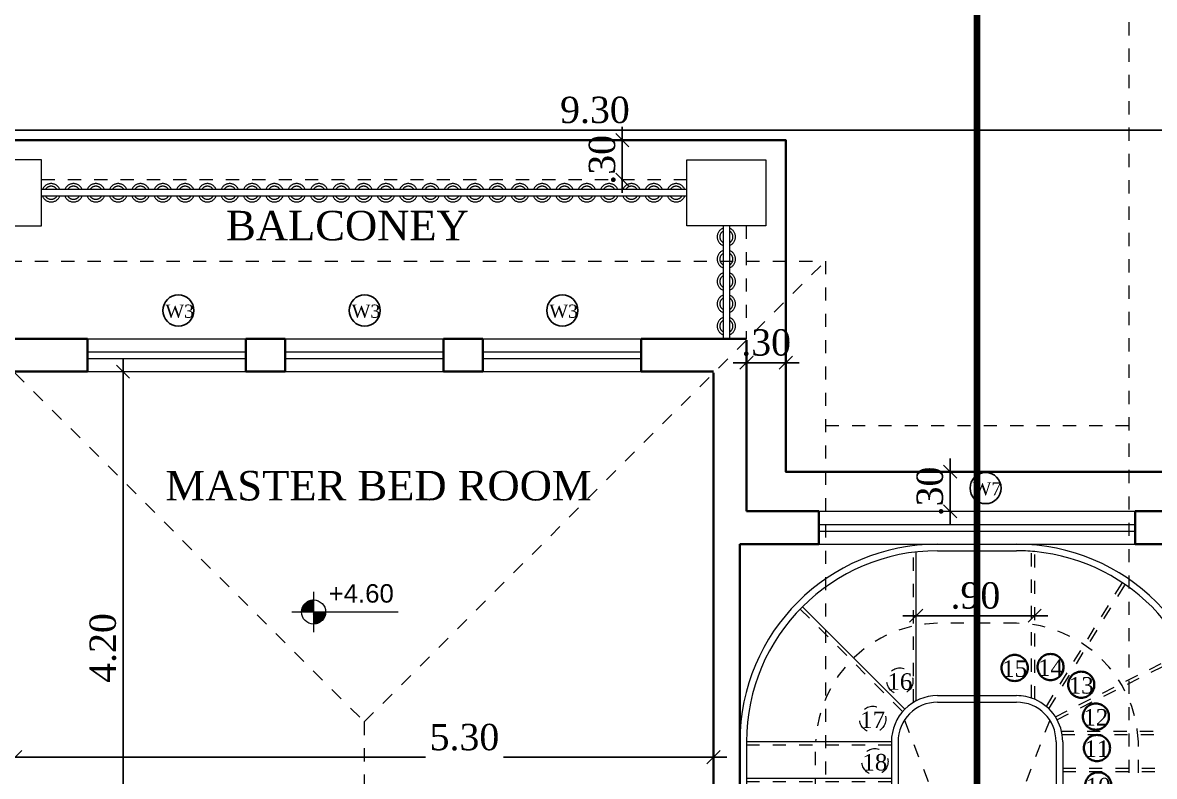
# Model space of a CAD drawing. Header units: metres. Extents: x 503482 to 1007323, y 2781056 to 5562345.
# Drawn here: x 503486.72 to 503495.31, y 2781138.89 to 2781144.62 of the extents above; entities that cross this region are included whole.
import ezdxf

# ---------------------------------------------------------------- set-up
doc = ezdxf.new("R2010")
doc.units = ezdxf.units.M
doc.header["$LTSCALE"] = 10
doc.header["$MEASUREMENT"] = 0
doc.header["$PDMODE"] = 3
doc.linetypes.add('1013-Lower$0$CACHE', pattern=[0.375, 0.25, -0.125])
doc.linetypes.add('HIDDEN', pattern=[0.375, 0.25, -0.125])
doc.layers.get('0').update_dxf_attribs({"linetype": 'CONTINUOUS'})
doc.layers.get('DEFPOINTS').update_dxf_attribs({"linetype": 'CONTINUOUS'})
for name, color, linetype, lineweight in [('01 wall', 4, 'CONTINUOUS', 35), ('01_WALLS', 7, 'CONTINUOUS', 25), ('H LINE', 1, 'HIDDEN', 5), ('TEXT', 254, 'CONTINUOUS', 13), ('WALL', 7, 'CONTINUOUS', 30), ('win', 6, 'CONTINUOUS', 15), ('WINDOW', 5, 'CONTINUOUS', 9)]:
    doc.layers.add(name, color=color, linetype=linetype, lineweight=lineweight)
doc.layers.add('12_TEXT', color=1, linetype='CONTINUOUS')
doc.styles.add('AREAL', font='times.ttf')
doc.styles.add('SANSSERIFBOLD', font='sanss___.ttf', dxfattribs={"height": 18})
doc.dimstyles.new('bdc-1-100-A', dxfattribs={"dimtxt": 0.2, "dimasz": 0.1, "dimexe": 0, "dimexo": 0, "dimgap": 0.05, "dimtad": 1, "dimzin": 7, "dimdsep": 46, "dimtxsty": 'AREAL', "dimblk": 'OBLIQUE', "dimcen": 0.001, "dimdle": 0.1, "dimse1": 1, "dimse2": 1, "dimclrd": 15, "dimclre": 8, "dimclrt": 3, "dimadec": 0, "dimazin": 0, "dimtfac": 1, "dimtix": 1, "dimtmove": 2, "dimatfit": 3, "dimldrblk": 'OBLIQUE', "dimfxl": 0.1, "dimtolj": 1, "dimtzin": 0, "dimlwe": 5, "dimarcsym": 0})

# ---------------------------------------------------------------- blocks, each defined once
blk = doc.blocks.new('_Oblique')
at = {"color": 0, "linetype": 'ByBlock', "lineweight": -2}
blk.add_line((-0.5, -0.5), (0.5, 0.5), dxfattribs=at)
blk = doc.blocks.new('*D915')
at = {"layer": '01_WALLS', "color": 15, "linetype": 'Continuous', "lineweight": -2, "ltscale": 0.04, "transparency": 16777216}
blk.add_line((503486.3167, 2781147.1403), (503500.8167, 2781147.1403), dxfattribs=at)
at = {"layer": 'DEFPOINTS', "color": 0, "ltscale": 0.04, "transparency": 16777216}
for p in [(503500.7167, 2781147.1403), (503486.4167, 2781143.0265), (503500.7167, 2781142.7265)]:
    blk.add_point(p, dxfattribs=at)
at = {"layer": '01_WALLS', "color": 15, "lineweight": -2, "ltscale": 0.04, "transparency": 16777216, "xscale": 0.1, "yscale": 0.1, "zscale": 0.1, "rotation": 180}
blk.add_blockref('_Oblique', (503486.4167, 2781147.1403), dxfattribs=at)
at = {"layer": '01_WALLS', "color": 15, "lineweight": -2, "ltscale": 0.04, "transparency": 16777216, "xscale": 0.1, "yscale": 0.1, "zscale": 0.1}
blk.add_blockref('_Oblique', (503500.7167, 2781147.1403), dxfattribs=at)
at = {"layer": '01_WALLS', "color": 3, "lineweight": 5, "ltscale": 0.04, "transparency": 16777216, "insert": (503493.5667, 2781147.2923), "char_height": 0.2, "attachment_point": 5, "style": 'AREAL'}
blk.add_mtext('\\A1;14.30', dxfattribs=at)
blk = doc.blocks.new('*D919')
at = {"layer": '01_WALLS', "color": 15, "linetype": 'Continuous', "lineweight": -2, "ltscale": 0.04, "transparency": 16777216}
blk.add_line((503487.4853, 2781137.6715), (503487.4853, 2781142.0681), dxfattribs=at)
at = {"layer": 'DEFPOINTS', "color": 0, "ltscale": 0.04, "transparency": 16777216}
for p in [(503487.4853, 2781141.9681), (503487.8167, 2781141.9681), (503489.0586, 2781137.7715)]:
    blk.add_point(p, dxfattribs=at)
at = {"layer": '01_WALLS', "color": 15, "lineweight": -2, "ltscale": 0.04, "transparency": 16777216, "xscale": 0.1, "yscale": 0.1, "zscale": 0.1}
for p, rotation in [((503487.4853, 2781141.9681), 90), ((503487.4853, 2781137.7715), 270)]:
    blk.add_blockref('_Oblique', p, dxfattribs=dict(at, rotation=rotation))
at = {"layer": '01_WALLS', "color": 3, "lineweight": 5, "ltscale": 0.04, "transparency": 16777216, "insert": (503487.3333, 2781139.8698), "char_height": 0.2, "attachment_point": 5, "rotation": 90, "style": 'AREAL'}
blk.add_mtext('\\A1;4.20', dxfattribs=at)
blk = doc.blocks.new('*D925')
at = {"layer": '01_WALLS', "color": 15, "linetype": 'Continuous', "lineweight": -2, "ltscale": 0.04, "transparency": 16777216}
for p, q in [((503486.5667, 2781139.0413), (503489.7805, 2781139.0413)), ((503492.0667, 2781139.0413), (503490.3726, 2781139.0413))]:
    blk.add_line(p, q, dxfattribs=at)
at = {"layer": 'DEFPOINTS', "color": 0, "ltscale": 0.04, "transparency": 16777216}
for p in [(503486.6667, 2781139.0413), (503491.9667, 2781139.0413), (503491.9667, 2781139.0413)]:
    blk.add_point(p, dxfattribs=at)
at = {"layer": '01_WALLS', "color": 15, "lineweight": -2, "ltscale": 0.04, "transparency": 16777216, "xscale": 0.1, "yscale": 0.1, "zscale": 0.1, "rotation": 180}
blk.add_blockref('_Oblique', (503486.6667, 2781139.0413), dxfattribs=at)
at = {"layer": '01_WALLS', "color": 15, "lineweight": -2, "ltscale": 0.04, "transparency": 16777216, "xscale": 0.1, "yscale": 0.1, "zscale": 0.1}
blk.add_blockref('_Oblique', (503491.9667, 2781139.0413), dxfattribs=at)
at = {"layer": '01_WALLS', "color": 3, "lineweight": 5, "ltscale": 0.04, "transparency": 16777216, "insert": (503490.0765, 2781139.1913), "char_height": 0.2, "attachment_point": 5, "style": 'AREAL'}
blk.add_mtext('\\A1;5.30', dxfattribs=at)
blk = doc.blocks.new('ERTES')
at = {"layer": '01_WALLS', "color": 6, "linetype": 'HIDDEN', "lineweight": 0, "ltscale": 0.04}
for p, q in [((503349.9084, 2781308.3426), (503353.4084, 2781304.8426)), ((503353.4084, 2781304.8426), (503356.9084, 2781308.3426)), ((503353.4084, 2781304.8426), (503353.4084, 2781297.2609))]:
    blk.add_line(p, q, dxfattribs=at)
blk.add_lwpolyline([(503349.9084, 2781308.3426), (503356.9084, 2781308.3426), (503356.9084, 2781293.7609), (503349.9084, 2781293.7609)], close=True, dxfattribs=at)
blk = doc.blocks.new('TRTRT')
at = {"layer": '01_WALLS', "color": 6, "linetype": 'HIDDEN', "lineweight": 0, "ltscale": 0.04}
blk.add_lwpolyline([(503359.2097, 2781295.2609), (503365.411, 2781295.2609), (503365.411, 2781310.7559), (503359.2097, 2781310.7559)], close=True, dxfattribs=at)
blk.add_lwpolyline([(503356.9097, 2781307.0926), (503359.2097, 2781307.0926)], dxfattribs=at)
at = {"layer": '01_WALLS'}
blk.add_blockref('ERTES', (0, 0), dxfattribs=at)
blk = doc.blocks.new('*D946')
at = {"layer": '01_WALLS', "color": 15, "linetype": 'Continuous', "lineweight": -2, "ltscale": 0.04, "transparency": 16777216}
blk.add_line((503495.8167, 2781143.802), (503486.3167, 2781143.802), dxfattribs=at)
at = {"layer": 'DEFPOINTS', "color": 0, "ltscale": 0.04, "transparency": 16777216}
for p in [(503495.7167, 2781144.6015), (503486.4167, 2781143.802), (503486.4167, 2781141.675)]:
    blk.add_point(p, dxfattribs=at)
at = {"layer": '01_WALLS', "color": 15, "lineweight": -2, "ltscale": 0.04, "transparency": 16777216, "xscale": 0.1, "yscale": 0.1, "zscale": 0.1, "rotation": 180}
blk.add_blockref('_Oblique', (503486.4167, 2781143.802), dxfattribs=at)
at = {"layer": '01_WALLS', "color": 15, "lineweight": -2, "ltscale": 0.04, "transparency": 16777216, "xscale": 0.1, "yscale": 0.1, "zscale": 0.1}
blk.add_blockref('_Oblique', (503495.7167, 2781143.802), dxfattribs=at)
at = {"layer": '01_WALLS', "color": 3, "ltscale": 0.04, "transparency": 16777216, "insert": (503491.0667, 2781143.954), "char_height": 0.2, "attachment_point": 5, "style": 'AREAL'}
blk.add_mtext('\\A1;9.30', dxfattribs=at)
blk = doc.blocks.new('*D949')
at = {"layer": '01_WALLS', "color": 15, "linetype": 'Continuous', "lineweight": -2, "ltscale": 0.04, "transparency": 16777216}
for p, q in [((503491.2741, 2781143.7265), (503491.2741, 2781143.8265)), ((503491.2741, 2781143.4265), (503491.2741, 2781143.7265)), ((503491.2741, 2781143.4265), (503491.2741, 2781143.3265))]:
    blk.add_line(p, q, dxfattribs=at)
at = {"layer": 'DEFPOINTS', "color": 0, "ltscale": 0.04, "transparency": 16777216}
for p in [(503491.2741, 2781143.7265), (503491.7731, 2781143.7265), (503491.7007, 2781143.4265)]:
    blk.add_point(p, dxfattribs=at)
at = {"layer": '01_WALLS', "color": 15, "lineweight": -2, "ltscale": 0.04, "transparency": 16777216, "xscale": 0.1, "yscale": 0.1, "zscale": 0.1}
for p, rotation in [((503491.2741, 2781143.7265), 270), ((503491.2741, 2781143.4265), 90)]:
    blk.add_blockref('_Oblique', p, dxfattribs=dict(at, rotation=rotation))
at = {"layer": '01_WALLS', "color": 3, "ltscale": 0.04, "transparency": 16777216, "insert": (503491.1221, 2781143.5765), "char_height": 0.2, "attachment_point": 5, "rotation": 90, "style": 'AREAL'}
blk.add_mtext('\\A1;.30', dxfattribs=at)
blk = doc.blocks.new('*D952')
at = {"layer": '01_WALLS', "color": 15, "linetype": 'Continuous', "lineweight": -2, "ltscale": 0.04, "transparency": 16777216}
for p, q in [((503493.762, 2781141.2081), (503493.762, 2781141.3081)), ((503493.762, 2781141.2081), (503493.762, 2781140.9081)), ((503493.762, 2781140.9081), (503493.762, 2781140.8081))]:
    blk.add_line(p, q, dxfattribs=at)
at = {"layer": 'DEFPOINTS', "color": 0, "ltscale": 0.04, "transparency": 16777216}
for p in [(503493.8487, 2781141.2081), (503493.762, 2781140.9081), (503493.8487, 2781140.9081)]:
    blk.add_point(p, dxfattribs=at)
at = {"layer": '01_WALLS', "color": 15, "lineweight": -2, "ltscale": 0.04, "transparency": 16777216, "xscale": 0.1, "yscale": 0.1, "zscale": 0.1}
for p, rotation in [((503493.762, 2781141.2081), 270), ((503493.762, 2781140.9081), 90)]:
    blk.add_blockref('_Oblique', p, dxfattribs=dict(at, rotation=rotation))
at = {"layer": '01_WALLS', "color": 3, "ltscale": 0.04, "transparency": 16777216, "insert": (503493.6099, 2781141.0581), "char_height": 0.2, "attachment_point": 5, "rotation": 90, "style": 'AREAL'}
blk.add_mtext('\\A1;.30', dxfattribs=at)
blk = doc.blocks.new('*D954')
at = {"layer": '01_WALLS', "color": 15, "linetype": 'Continuous', "lineweight": -2, "ltscale": 0.04, "transparency": 16777216}
for p, q in [((503492.2167, 2781142.0359), (503492.1167, 2781142.0359)), ((503492.2167, 2781142.0359), (503492.5154, 2781142.0359)), ((503492.5154, 2781142.0359), (503492.6154, 2781142.0359))]:
    blk.add_line(p, q, dxfattribs=at)
at = {"layer": 'DEFPOINTS', "color": 0, "ltscale": 0.04, "transparency": 16777216}
for p in [(503492.2167, 2781142.2081), (503492.5154, 2781142.2081), (503492.5154, 2781142.0359)]:
    blk.add_point(p, dxfattribs=at)
at = {"layer": '01_WALLS', "color": 15, "lineweight": -2, "ltscale": 0.04, "transparency": 16777216, "xscale": 0.1, "yscale": 0.1, "zscale": 0.1}
blk.add_blockref('_Oblique', (503492.2167, 2781142.0359), dxfattribs=at)
at = {"layer": '01_WALLS', "color": 15, "lineweight": -2, "ltscale": 0.04, "transparency": 16777216, "xscale": 0.1, "yscale": 0.1, "zscale": 0.1, "rotation": 180}
blk.add_blockref('_Oblique', (503492.5154, 2781142.0359), dxfattribs=at)
at = {"layer": '01_WALLS', "color": 3, "ltscale": 0.04, "transparency": 16777216, "insert": (503492.3661, 2781142.188), "char_height": 0.2, "attachment_point": 5, "style": 'AREAL'}
blk.add_mtext('\\A1;.30', dxfattribs=at)
blk = doc.blocks.new('TYTY')
at = {"layer": 'WALL', "color": 5, "linetype": '1013-Lower$0$CACHE', "lineweight": 5, "ltscale": 0.3, "const_width": 0.05}
blk.add_lwpolyline([(503318.4771, 2781250.295), (503319.6048, 2781249.7977), (503318.4771, 2781249.7977), (503318.4771, 2781277.3368), (503319.657, 2781277.3341), (503318.4771, 2781276.9685)], dxfattribs=at)
blk = doc.blocks.new('UYUYTUTYUTYUTYU')
at = {"layer": '01_WALLS', "color": 3, "ltscale": 0.04}
for centre in [(503293.7391, 2780971.6867), (503295.1531, 2780971.6867), (503296.6531, 2780971.6867), (503299.8656, 2780970.3382)]:
    blk.add_circle(centre, 0.1181, dxfattribs=at)
at = {"layer": 'TEXT', "color": 6, "lineweight": 25, "style": 'AREAL'}
for s, p in [('W3', (503293.64, 2780971.6317)), ('W3', (503295.054, 2780971.6317)), ('W3', (503296.554, 2780971.6317)), ('W7', (503299.7665, 2780970.2832))]:
    blk.add_text(s, height=0.10007, dxfattribs=at).set_placement(p)
blk = doc.blocks.new('*D587')
at = {"layer": '01_WALLS', "color": 15, "linetype": 'Continuous', "lineweight": -2, "ltscale": 0.04, "transparency": 16777216}
blk.add_line((503615.6495, 2781217.9553), (503617.0495, 2781217.9553), dxfattribs=at)
at = {"layer": 'DEFPOINTS', "color": 0, "ltscale": 0.04, "transparency": 16777216}
for p in [(503616.9495, 2781218.985), (503615.7495, 2781218.8317), (503616.9495, 2781217.9553)]:
    blk.add_point(p, dxfattribs=at)
at = {"layer": '01_WALLS', "color": 15, "lineweight": -2, "ltscale": 0.04, "transparency": 16777216, "xscale": 0.1, "yscale": 0.1, "zscale": 0.1, "rotation": 180}
blk.add_blockref('_Oblique', (503615.7495, 2781217.9553), dxfattribs=at)
at = {"layer": '01_WALLS', "color": 15, "lineweight": -2, "ltscale": 0.04, "transparency": 16777216, "xscale": 0.1, "yscale": 0.1, "zscale": 0.1}
blk.add_blockref('_Oblique', (503616.9495, 2781217.9553), dxfattribs=at)
at = {"layer": '01_WALLS', "color": 3, "lineweight": 5, "ltscale": 0.04, "transparency": 16777216, "insert": (503616.3495, 2781218.1073), "char_height": 0.2, "attachment_point": 5, "style": 'AREAL'}
blk.add_mtext('\\A1;1.20', dxfattribs=at)
blk = doc.blocks.new('*D588')
at = {"layer": '01_WALLS', "color": 15, "linetype": 'Continuous', "lineweight": -2, "ltscale": 0.04, "transparency": 16777216}
blk.add_line((503614.4495, 2781218.8973), (503615.8495, 2781218.8973), dxfattribs=at)
at = {"layer": 'DEFPOINTS', "color": 0, "ltscale": 0.04, "transparency": 16777216}
for p in [(503615.7495, 2781219.0093), (503614.5495, 2781218.8973), (503615.7495, 2781218.8973)]:
    blk.add_point(p, dxfattribs=at)
at = {"layer": '01_WALLS', "color": 15, "lineweight": -2, "ltscale": 0.04, "transparency": 16777216, "xscale": 0.1, "yscale": 0.1, "zscale": 0.1, "rotation": 180}
blk.add_blockref('_Oblique', (503614.5495, 2781218.8973), dxfattribs=at)
at = {"layer": '01_WALLS', "color": 15, "lineweight": -2, "ltscale": 0.04, "transparency": 16777216, "xscale": 0.1, "yscale": 0.1, "zscale": 0.1}
blk.add_blockref('_Oblique', (503615.7495, 2781218.8973), dxfattribs=at)
at = {"layer": '01_WALLS', "color": 3, "lineweight": 5, "ltscale": 0.04, "transparency": 16777216, "insert": (503615.1495, 2781219.0493), "char_height": 0.2, "attachment_point": 5, "style": 'AREAL'}
blk.add_mtext('\\A1;1.20', dxfattribs=at)
blk = doc.blocks.new('*D589')
at = {"color": 15, "linetype": 'Continuous', "lineweight": -2, "ltscale": 0.04, "transparency": 16777216}
blk.add_line((503616.887, 2781221.2883), (503615.787, 2781221.2883), dxfattribs=at)
at = {"layer": 'DEFPOINTS', "color": 0, "ltscale": 0.04, "transparency": 16777216}
for p in [(503615.887, 2781221.2883), (503615.887, 2781221.2144), (503616.787, 2781221.2189)]:
    blk.add_point(p, dxfattribs=at)
at = {"color": 15, "lineweight": -2, "ltscale": 0.04, "transparency": 16777216, "xscale": 0.1, "yscale": 0.1, "zscale": 0.1, "rotation": 180}
blk.add_blockref('_Oblique', (503615.887, 2781221.2883), dxfattribs=at)
at = {"color": 15, "lineweight": -2, "ltscale": 0.04, "transparency": 16777216, "xscale": 0.1, "yscale": 0.1, "zscale": 0.1}
blk.add_blockref('_Oblique', (503616.787, 2781221.2883), dxfattribs=at)
at = {"color": 3, "ltscale": 0.04, "transparency": 16777216, "insert": (503616.337, 2781221.4403), "char_height": 0.2, "attachment_point": 5, "style": 'AREAL'}
blk.add_mtext('\\A1;.90', dxfattribs=at)
blk = doc.blocks.new('FF FLOOR STAIRE CASE')
at = {"layer": '01_WALLS', "linetype": 'HIDDEN', "lineweight": 0, "ltscale": 0.04}
h = blk.add_hatch(color=2, dxfattribs=at)
h.dxf.hatch_style = 1
h.paths.add_polyline_path([(503614.9818, 2781217.7539), (503615.2672, 2781217.7539), (503615.1245, 2781217.5068)])
at = {"layer": '01 wall', "color": 8, "linetype": '1013-Lower$0$CACHE'}
for centre in [(503616.6349, 2781220.8917), (503616.9069, 2781220.8989), (503617.1401, 2781220.7645), (503617.2511, 2781220.5221), (503617.2595, 2781220.2838), (503617.2692, 2781219.9994)]:
    blk.add_circle(centre, 0.0993, dxfattribs=at)
at = {"layer": '01_WALLS', "color": 2, "linetype": 'HIDDEN', "lineweight": 0, "ltscale": 0.04}
for p, q in [((503615.867, 2781220.6303), (503615.867, 2781221.7725)), ((503616.762, 2781220.6631), (503616.762, 2781221.7751)), ((503616.787, 2781220.6535), (503616.787, 2781221.7751)), ((503616.8753, 2781220.5991), (503617.4525, 2781221.539)), ((503616.8941, 2781220.582), (503617.4738, 2781221.5259)), ((503615.7844, 2781220.5615), (503615.0067, 2781221.3392)), ((503616.9438, 2781220.5212), (503617.9276, 2781221.0166)), ((503616.955, 2781220.4989), (503617.9388, 2781220.9942)), ((503616.9006, 2781220.4959), (503615.7495, 2781217.5015)), ((503615.7984, 2781220.4959), (503616.9006, 2781217.6373)), ((503616.9849, 2781220.4117), (503618.0945, 2781220.4117)), ((503616.9914, 2781220.3867), (503618.0964, 2781220.3867)), ((503615.6995, 2781220.3067), (503614.5995, 2781220.3067)), ((503615.1245, 2781217.7539), (503615.1245, 2781220.3317)), ((503616.9995, 2781220.1317), (503618.0995, 2781220.1317)), ((503616.9995, 2781220.1067), (503618.0995, 2781220.1067)), ((503615.6995, 2781220.0268), (503614.5995, 2781220.0268)), ((503615.6995, 2781219.7468), (503614.5995, 2781219.7468)), ((503615.6995, 2781219.4668), (503614.5995, 2781219.4668)), ((503615.6995, 2781219.1868), (503614.5995, 2781219.1868)), ((503615.6995, 2781218.9068), (503614.5995, 2781218.9068)), ((503615.6995, 2781218.6268), (503614.5995, 2781218.6268)), ((503615.6995, 2781218.3468), (503614.5995, 2781218.3468)), ((503615.6995, 2781218.0668), (503614.5995, 2781218.0668)), ((503615.6995, 2781217.7868), (503614.5995, 2781217.7868)), ((503615.6995, 2781217.5068), (503614.5995, 2781217.5068))]:
    blk.add_line(p, q, dxfattribs=at)
for points in [[(503616.6495, 2781221.2317), (503616.0495, 2781221.2317)], [(503617.5745, 2781219.8952), (503617.5745, 2781220.3317)]]:
    blk.add_lwpolyline(points, dxfattribs=at)
blk.add_lwpolyline([(503614.9818, 2781217.7539), (503615.2672, 2781217.7539), (503615.1245, 2781217.5068)], close=True, dxfattribs=at)
for centre in [(503615.764, 2781220.7935), (503615.5575, 2781220.5028), (503615.5744, 2781220.1806), (503615.5744, 2781219.8984), (503615.5744, 2781219.6046), (503615.5744, 2781219.3149), (503615.5744, 2781219.0565), (503615.5744, 2781218.7676), (503615.5744, 2781218.4822), (503615.5744, 2781218.2086), (503615.5744, 2781217.9373), (503615.5744, 2781217.6441), (503615.5744, 2781217.3921)]:
    blk.add_circle(centre, 0.0993, dxfattribs=at)
for centre, start, end in [((503616.0678, 2781220.2875), 91.10934, 177.32101), ((503616.6312, 2781220.2875), 2.67899, 88.89066)]:
    blk.add_arc(centre, 0.9443, start, end, dxfattribs=at)
at = {"layer": 'H LINE', "color": 8, "linetype": '1013-Lower$0$CACHE', "ltscale": 2}
blk.add_line((503616.0245, 2781221.8315), (503616.0245, 2781221.8317), dxfattribs=at)
at = {"layer": 'win', "ltscale": 20}
for p, q in [((503616.0245, 2781221.8317), (503616.6495, 2781221.8317)), ((503615.887, 2781220.6417), (503615.887, 2781221.7725)), ((503616.0495, 2781221.7817), (503616.6495, 2781221.7817)), ((503614.9713, 2781221.3745), (503614.9712, 2781221.3747)), ((503615.802, 2781220.5792), (503615.0242, 2781221.357)), ((503616.0495, 2781220.6817), (503616.6495, 2781220.6817)), ((503616.0495, 2781220.6317), (503616.6495, 2781220.6317)), ((503614.5495, 2781220.3318), (503614.5495, 2781217.4515)), ((503614.5995, 2781220.3318), (503614.5995, 2781217.4515)), ((503615.6995, 2781220.3317), (503614.5995, 2781220.3317)), ((503615.6995, 2781220.3317), (503615.6995, 2781217.4515)), ((503615.7495, 2781220.3317), (503615.7495, 2781217.5015)), ((503616.9995, 2781220.3317), (503616.9995, 2781219.8952)), ((503618.0995, 2781220.3317), (503618.0995, 2781219.8952)), ((503618.1495, 2781220.3317), (503618.1495, 2781219.8452)), ((503615.6995, 2781220.0518), (503614.5995, 2781220.0518)), ((503615.6995, 2781219.7718), (503614.5995, 2781219.7718)), ((503615.6995, 2781219.4918), (503614.5995, 2781219.4918)), ((503615.6995, 2781219.2118), (503614.5995, 2781219.2118)), ((503615.6995, 2781218.9318), (503614.5995, 2781218.9318)), ((503615.6995, 2781218.6518), (503614.5995, 2781218.6518)), ((503615.6995, 2781218.3718), (503614.5995, 2781218.3718)), ((503615.6995, 2781218.0918), (503614.5995, 2781218.0918)), ((503615.6995, 2781217.8118), (503614.5995, 2781217.8118)), ((503615.6995, 2781217.5318), (503614.5995, 2781217.5318)), ((503614.5495, 2781217.4515), (503614.5995, 2781217.4515)), ((503615.6995, 2781217.4515), (503615.7495, 2781217.4515))]:
    blk.add_line(p, q, dxfattribs=at)
at = {"layer": 'win', "lineweight": 5, "ltscale": 20}
for p, q in [((503616.9495, 2781220.3317), (503616.9495, 2781217.8015)), ((503618.0995, 2781219.8952), (503616.9495, 2781219.8952)), ((503616.9995, 2781219.8452), (503616.9995, 2781217.8044)), ((503618.1495, 2781219.8452), (503616.9995, 2781219.8452)), ((503616.6495, 2781217.4515), (503615.6995, 2781217.4515)), ((503616.6495, 2781217.5015), (503615.7495, 2781217.5015))]:
    blk.add_line(p, q, dxfattribs=at)
at = {"layer": 'win', "ltscale": 20}
for centre, radius, start, end in [((503616.0495, 2781220.3317), 1.5, 90, 180), ((503616.6495, 2781220.3317), 1.5, 0, 90), ((503616.0495, 2781220.3317), 1.45, 90, 180), ((503616.6495, 2781220.3317), 1.45, 84.5586, 90), ((503616.6495, 2781220.3317), 1.45, 0, 84.5586), ((503616.0495, 2781220.3317), 0.35, 90, 180), ((503616.0495, 2781220.3317), 0.3, 90, 180), ((503616.6495, 2781220.3317), 0.35, 66.8676, 90), ((503616.6495, 2781220.3317), 0.3, 0, 90), ((503616.6495, 2781220.3317), 0.35, 0, 66.8676), ((503616.6495, 2781217.8015), 0.3, 270, 0), ((503616.6495, 2781217.8015), 0.35, 270, 0)]:
    blk.add_arc(centre, radius, start, end, dxfattribs=at)
at = {"layer": '01_WALLS', "color": 2, "linetype": 'HIDDEN', "lineweight": 0, "ltscale": 0.04, "style": 'AREAL'}
for s, height, p in [('16', 0.12544, (503615.6687, 2781220.7259)), ('17', 0.12544, (503615.4622, 2781220.4353)), ('18', 0.12544, (503615.4791, 2781220.113)), ('19', 0.12544, (503615.4791, 2781219.8308)), ('20', 0.12544, (503615.4942, 2781219.5371)), ('21', 0.12544, (503615.4904, 2781219.2574)), ('22', 0.11917, (503615.4879, 2781219.0048)), ('23', 0.11917, (503615.4958, 2781218.7149)), ('24', 0.1129, (503615.4886, 2781218.4358)), ('25', 0.1129, (503615.4939, 2781218.1612)), ('26', 0.1129, (503615.4886, 2781217.8885)), ('27', 0.1129, (503615.4929, 2781217.5931)), ('28', 0.1129, (503615.4886, 2781217.3395))]:
    blk.add_text(s, height=height, dxfattribs=at).set_placement(p)
at = {"layer": 'TEXT', "color": 1, "lineweight": 25, "style": 'AREAL'}
for s, height, p in [('15', 0.12544, (503616.5396, 2781220.8241)), ('14', 0.12544, (503616.8116, 2781220.8314)), ('13', 0.12544, (503617.0448, 2781220.697)), ('12', 0.12544, (503617.1558, 2781220.4546)), ('11', 0.12544, (503617.1641, 2781220.2163)), ('10', 0.12544, (503617.1739, 2781219.9318)), ('VOID', 0.224, (503615.8544, 2781219.7189))]:
    blk.add_text(s, height=height, dxfattribs=at).set_placement(p)
at = {"color": 3, "ltscale": 0.04}
dim = blk.add_linear_dim(base=(503615.887, 2781221.2883), p1=(503616.787, 2781221.2189), p2=(503615.887, 2781221.2144), dimstyle='bdc-1-100-A', override={"dimfxl": 0.05, "dimfxlon": 1, "dimarcsym": 1}, dxfattribs=at)
dim.commit()
dim.dimension.update_dxf_attribs({"geometry": '*D589', "text_midpoint": (503616.337, 2781221.4403)})
at = {"layer": '01_WALLS', "lineweight": 5, "ltscale": 0.04}
for base, p1, p2, picture, middle in [((503615.7495, 2781218.8973), (503614.5495, 2781218.8973), (503615.7495, 2781219.0093), '*D588', (503615.1495, 2781219.0493)), ((503616.9495, 2781217.9553), (503615.7495, 2781218.8317), (503616.9495, 2781218.985), '*D587', (503616.3495, 2781218.1073))]:
    dim = blk.add_linear_dim(base=base, p1=p1, p2=p2, dimstyle='bdc-1-100-A', override={"dimfxl": 0.125, "dimfxlon": 1, "dimarcsym": 1}, dxfattribs=at)
    dim.commit()
    dim.dimension.update_dxf_attribs({"geometry": picture, "text_midpoint": middle})

msp = doc.modelspace()

# ---------------------------------------------------------------- hatches: boundary and pattern name
at = {"linetype": 'Continuous', "lineweight": 5}
h = msp.add_hatch(dxfattribs=at)
h.set_pattern_fill('ANSI31', color=5, scale=0.0126, angle=720, style=0)
h.set_pattern_definition([(45, (503555.9725059, 2781661.8959798), (-0.0011136931804, 0.0011136931804), [])])
h.paths.add_polyline_path([(503488.9311, 2781140.2345, 0.412421), (503488.8404, 2781140.1432), (503488.9311, 2781140.1432)])
h.paths.add_polyline_path([(503489.0229, 2781140.1432), (503488.9311, 2781140.1432), (503488.9311, 2781140.0519, 0.416009)])

# ---------------------------------------------------------------- linework, layer by layer
at = {"color": 5, "linetype": 'Continuous', "lineweight": 5}
for p, q in [((503488.9311, 2781140.2965), (503488.9311, 2781139.9899)), ((503488.7654, 2781140.1432), (503489.5746, 2781140.1432))]:
    msp.add_line(p, q, dxfattribs=at)
msp.add_circle((503488.9317, 2781140.1432), 0.0913, dxfattribs=at)
at = {"layer": '01 wall'}
for p, q in [((503486.4167, 2781142.2181), (503487.2167, 2781142.2181)), ((503487.2167, 2781141.9681), (503487.2167, 2781142.2181)), ((503488.4167, 2781141.9681), (503488.4167, 2781142.2181)), ((503488.4167, 2781142.2181), (503488.7167, 2781142.2181)), ((503488.7167, 2781141.9681), (503488.7167, 2781142.2181)), ((503489.9167, 2781141.9681), (503489.9167, 2781142.2181)), ((503489.9167, 2781142.2181), (503490.2167, 2781142.2181)), ((503490.2167, 2781141.9681), (503490.2167, 2781142.2181)), ((503491.4167, 2781142.2181), (503492.2167, 2781142.2181)), ((503491.4167, 2781141.9681), (503491.4167, 2781142.2181)), ((503492.2167, 2781142.2081), (503492.2167, 2781140.9081)), ((503486.6667, 2781141.9681), (503487.2167, 2781141.9681)), ((503488.4167, 2781141.9681), (503488.7167, 2781141.9681)), ((503489.9167, 2781141.9681), (503490.2167, 2781141.9681)), ((503491.4167, 2781141.9681), (503491.9667, 2781141.9681)), ((503491.9667, 2781141.9581), (503491.9667, 2781135.9927)), ((503492.2167, 2781140.9081), (503492.7667, 2781140.9081)), ((503492.7667, 2781140.6581), (503492.7667, 2781140.9081)), ((503495.1667, 2781140.9081), (503495.7167, 2781140.9081)), ((503495.1667, 2781140.6581), (503495.1667, 2781140.9081)), ((503492.1667, 2781140.6581), (503492.7667, 2781140.6581)), ((503492.1667, 2781140.6581), (503492.1667, 2781135.7927)), ((503495.1667, 2781140.6581), (503495.7667, 2781140.6581))]:
    msp.add_line(p, q, dxfattribs=at)
at = {"layer": '01 wall', "color": 8}
msp.add_lwpolyline([(503486.1154, 2781128.8265), (503486.1154, 2781143.7265), (503492.5154, 2781143.7265), (503492.5154, 2781141.2081), (503495.4142, 2781141.2081), (503495.4142, 2781146.9265), (503501.0167, 2781146.9265), (503501.0167, 2781124.5265), (503494.2165, 2781124.5265), (503494.2165, 2781126.9197), (503486.1154, 2781126.9264)], close=True, dxfattribs=at)
at = {"layer": '01 wall', "lineweight": 13}
for points in [[(503486.8667, 2781143.0765), (503486.8667, 2781143.5765), (503486.2667, 2781143.5765), (503486.2667, 2781143.0765)], [(503491.7642, 2781143.0765), (503491.7642, 2781143.5765), (503492.3642, 2781143.5765), (503492.3642, 2781143.0765)]]:
    msp.add_lwpolyline(points, close=True, dxfattribs=at)
at = {"layer": '01_WALLS', "color": 2, "linetype": 'HIDDEN', "lineweight": 0, "ltscale": 0.04}
msp.add_line((503486.8667, 2781143.4265), (503491.7642, 2781143.4265), dxfattribs=at)
msp.add_lwpolyline([(503492.2142, 2781143.0765), (503492.2142, 2781142.2181)], dxfattribs=at)
at = {"layer": 'H LINE', "ltscale": 2}
for p, q in [((503491.7642, 2781143.3515), (503486.8667, 2781143.3515)), ((503491.7642, 2781143.3015), (503486.8667, 2781143.3015)), ((503492.0392, 2781143.0765), (503492.0392, 2781142.2181)), ((503492.0892, 2781143.0765), (503492.0892, 2781142.2181))]:
    msp.add_line(p, q, dxfattribs=at)
for centre, radius, start, end in [((503486.9402, 2781143.3265), 0.0698, 21.00287, 158.99713), ((503487.1096, 2781143.3265), 0.0698, 21.00287, 158.99713), ((503487.279, 2781143.3265), 0.0698, 21.00287, 158.99713), ((503487.4484, 2781143.3265), 0.0698, 21.00287, 158.99713), ((503487.6177, 2781143.3265), 0.0698, 21.00287, 158.99713), ((503487.7871, 2781143.3265), 0.0698, 21.00287, 158.99713), ((503487.9565, 2781143.3265), 0.0698, 21.00287, 158.99713), ((503488.1258, 2781143.3265), 0.0698, 21.00287, 158.99713), ((503488.2952, 2781143.3265), 0.0698, 21.00287, 158.99713), ((503488.4646, 2781143.3265), 0.0698, 21.00287, 158.99713), ((503488.634, 2781143.3265), 0.0698, 21.00287, 158.99713), ((503488.8033, 2781143.3265), 0.0698, 21.00287, 158.99713), ((503488.9727, 2781143.3265), 0.0698, 21.00287, 158.99713), ((503489.1421, 2781143.3265), 0.0698, 21.00287, 158.99713), ((503489.3114, 2781143.3265), 0.0698, 21.00287, 158.99713), ((503489.4808, 2781143.3265), 0.0698, 21.00287, 158.99713), ((503489.6502, 2781143.3265), 0.0698, 21.00287, 158.99713), ((503489.8196, 2781143.3265), 0.0698, 21.00287, 158.99713), ((503489.9889, 2781143.3265), 0.0698, 21.00287, 158.99713), ((503490.1583, 2781143.3265), 0.0698, 21.00287, 158.99713), ((503490.3277, 2781143.3265), 0.0698, 21.00287, 158.99713), ((503490.4971, 2781143.3265), 0.0698, 21.00287, 158.99713), ((503490.6664, 2781143.3265), 0.0698, 21.00287, 158.99713), ((503490.8358, 2781143.3265), 0.0698, 21.00287, 158.99713), ((503491.0052, 2781143.3265), 0.0698, 21.00287, 158.99713), ((503491.1745, 2781143.3265), 0.0698, 21.00287, 158.99713), ((503491.3439, 2781143.3265), 0.0698, 21.00287, 158.99713), ((503491.5133, 2781143.3265), 0.0698, 21.00287, 158.99713), ((503491.6827, 2781143.3265), 0.0698, 21.00287, 158.99713), ((503486.9402, 2781143.3265), 0.0498, 30.16529, 149.83471), ((503487.1096, 2781143.3265), 0.0498, 30.16529, 149.83471), ((503487.279, 2781143.3265), 0.0498, 30.16529, 149.83471), ((503487.4484, 2781143.3265), 0.0498, 30.16529, 149.83471), ((503487.6177, 2781143.3265), 0.0498, 30.16529, 149.83471), ((503487.7871, 2781143.3265), 0.0498, 30.16529, 149.83471), ((503487.9565, 2781143.3265), 0.0498, 30.16529, 149.83471), ((503488.1258, 2781143.3265), 0.0498, 30.16529, 149.83471), ((503488.2952, 2781143.3265), 0.0498, 30.16529, 149.83471), ((503488.4646, 2781143.3265), 0.0498, 30.16529, 149.83471), ((503488.634, 2781143.3265), 0.0498, 30.16529, 149.83471), ((503488.8033, 2781143.3265), 0.0498, 30.16529, 149.83471), ((503488.9727, 2781143.3265), 0.0498, 30.16529, 149.83471), ((503489.1421, 2781143.3265), 0.0498, 30.16529, 149.83471), ((503489.3114, 2781143.3265), 0.0498, 30.16529, 149.83471), ((503489.4808, 2781143.3265), 0.0498, 30.16529, 149.83471), ((503489.6502, 2781143.3265), 0.0498, 30.16529, 149.83471), ((503489.8196, 2781143.3265), 0.0498, 30.16529, 149.83471), ((503489.9889, 2781143.3265), 0.0498, 30.16529, 149.83471), ((503490.1583, 2781143.3265), 0.0498, 30.16529, 149.83471), ((503490.3277, 2781143.3265), 0.0498, 30.16529, 149.83471), ((503490.4971, 2781143.3265), 0.0498, 30.16529, 149.83471), ((503490.6664, 2781143.3265), 0.0498, 30.16529, 149.83471), ((503490.8358, 2781143.3265), 0.0498, 30.16529, 149.83471), ((503491.0052, 2781143.3265), 0.0498, 30.16529, 149.83471), ((503491.1745, 2781143.3265), 0.0498, 30.16529, 149.83471), ((503491.3439, 2781143.3265), 0.0498, 30.16529, 149.83471), ((503491.5133, 2781143.3265), 0.0498, 30.16529, 149.83471), ((503491.6827, 2781143.3265), 0.0498, 30.16529, 149.83471), ((503486.9402, 2781143.3265), 0.0698, 201.00286, 338.99714), ((503486.9402, 2781143.3265), 0.0498, 210.16529, 329.83471), ((503487.1096, 2781143.3265), 0.0698, 201.00286, 338.99714), ((503487.1096, 2781143.3265), 0.0498, 210.16529, 329.83471), ((503487.279, 2781143.3265), 0.0698, 201.00286, 338.99714), ((503487.279, 2781143.3265), 0.0498, 210.16529, 329.83471), ((503487.4484, 2781143.3265), 0.0698, 201.00286, 338.99714), ((503487.4484, 2781143.3265), 0.0498, 210.16529, 329.83471), ((503487.6177, 2781143.3265), 0.0698, 201.00286, 338.99714), ((503487.6177, 2781143.3265), 0.0498, 210.16529, 329.83471), ((503487.7871, 2781143.3265), 0.0698, 201.00286, 338.99714), ((503487.7871, 2781143.3265), 0.0498, 210.16529, 329.83471), ((503487.9565, 2781143.3265), 0.0698, 201.00286, 338.99714), ((503487.9565, 2781143.3265), 0.0498, 210.16529, 329.83471), ((503488.1258, 2781143.3265), 0.0698, 201.00286, 338.99714), ((503488.1258, 2781143.3265), 0.0498, 210.16529, 329.83471), ((503488.2952, 2781143.3265), 0.0698, 201.00286, 338.99714), ((503488.2952, 2781143.3265), 0.0498, 210.16529, 329.83471), ((503488.4646, 2781143.3265), 0.0698, 201.00286, 338.99714), ((503488.4646, 2781143.3265), 0.0498, 210.16529, 329.83471), ((503488.634, 2781143.3265), 0.0698, 201.00286, 338.99714), ((503488.634, 2781143.3265), 0.0498, 210.16529, 329.83471), ((503488.8033, 2781143.3265), 0.0698, 201.00286, 338.99714), ((503488.8033, 2781143.3265), 0.0498, 210.16529, 329.83471), ((503488.9727, 2781143.3265), 0.0698, 201.00286, 338.99714), ((503488.9727, 2781143.3265), 0.0498, 210.16529, 329.83471), ((503489.1421, 2781143.3265), 0.0698, 201.00286, 338.99714), ((503489.1421, 2781143.3265), 0.0498, 210.16529, 329.83471), ((503489.3114, 2781143.3265), 0.0698, 201.00286, 338.99714), ((503489.3114, 2781143.3265), 0.0498, 210.16529, 329.83471), ((503489.4808, 2781143.3265), 0.0698, 201.00286, 338.99714), ((503489.4808, 2781143.3265), 0.0498, 210.16529, 329.83471), ((503489.6502, 2781143.3265), 0.0698, 201.00286, 338.99714), ((503489.6502, 2781143.3265), 0.0498, 210.16529, 329.83471), ((503489.8196, 2781143.3265), 0.0698, 201.00286, 338.99714), ((503489.8196, 2781143.3265), 0.0498, 210.16529, 329.83471), ((503489.9889, 2781143.3265), 0.0698, 201.00286, 338.99714), ((503489.9889, 2781143.3265), 0.0498, 210.16529, 329.83471), ((503490.1583, 2781143.3265), 0.0698, 201.00286, 338.99714), ((503490.1583, 2781143.3265), 0.0498, 210.16529, 329.83471), ((503490.3277, 2781143.3265), 0.0698, 201.00286, 338.99714), ((503490.3277, 2781143.3265), 0.0498, 210.16529, 329.83471), ((503490.4971, 2781143.3265), 0.0698, 201.00286, 338.99714), ((503490.4971, 2781143.3265), 0.0498, 210.16529, 329.83471), ((503490.6664, 2781143.3265), 0.0698, 201.00286, 338.99714), ((503490.6664, 2781143.3265), 0.0498, 210.16529, 329.83471), ((503490.8358, 2781143.3265), 0.0698, 201.00286, 338.99714), ((503490.8358, 2781143.3265), 0.0498, 210.16529, 329.83471), ((503491.0052, 2781143.3265), 0.0698, 201.00286, 338.99714), ((503491.0052, 2781143.3265), 0.0498, 210.16529, 329.83471), ((503491.1745, 2781143.3265), 0.0698, 201.00286, 338.99714), ((503491.1745, 2781143.3265), 0.0498, 210.16529, 329.83471), ((503491.3439, 2781143.3265), 0.0698, 201.00286, 338.99714), ((503491.3439, 2781143.3265), 0.0498, 210.16529, 329.83471), ((503491.5133, 2781143.3265), 0.0698, 201.00286, 338.99714), ((503491.5133, 2781143.3265), 0.0498, 210.16529, 329.83471), ((503491.6827, 2781143.3265), 0.0698, 201.00286, 338.99714), ((503491.6827, 2781143.3265), 0.0498, 210.16529, 329.83471), ((503492.0642, 2781142.9915), 0.0698, 111.00286, 248.99714), ((503492.0642, 2781142.9915), 0.0698, 291.00287, 68.99713), ((503492.0642, 2781142.9915), 0.0498, 120.16529, 239.83471), ((503492.0642, 2781142.9915), 0.0498, 300.16529, 59.83471), ((503492.0642, 2781142.8221), 0.0698, 111.00286, 248.99714), ((503492.0642, 2781142.8221), 0.0698, 291.00287, 68.99713), ((503492.0642, 2781142.8221), 0.0498, 120.16529, 239.83471), ((503492.0642, 2781142.8221), 0.0498, 300.16529, 59.83471), ((503492.0642, 2781142.6528), 0.0698, 111.00286, 248.99714), ((503492.0642, 2781142.6528), 0.0698, 291.00287, 68.99713), ((503492.0642, 2781142.6528), 0.0498, 120.16529, 239.83471), ((503492.0642, 2781142.6528), 0.0498, 300.16529, 59.83471), ((503492.0642, 2781142.4834), 0.0698, 111.00286, 248.99714), ((503492.0642, 2781142.4834), 0.0698, 291.00287, 68.99713), ((503492.0642, 2781142.4834), 0.0498, 120.16529, 239.83471), ((503492.0642, 2781142.4834), 0.0498, 300.16529, 59.83471), ((503492.0642, 2781142.314), 0.0698, 111.00286, 248.99714), ((503492.0642, 2781142.314), 0.0698, 291.00287, 68.99713), ((503492.0642, 2781142.314), 0.0498, 120.16529, 239.83471), ((503492.0642, 2781142.314), 0.0498, 300.16529, 59.83471)]:
    msp.add_arc(centre, radius, start, end, dxfattribs=at)
at = {"layer": 'WINDOW'}
for p, q in [((503487.2167, 2781142.2181), (503488.4167, 2781142.2181)), ((503488.7167, 2781142.2181), (503489.9167, 2781142.2181)), ((503490.2167, 2781142.2181), (503491.4167, 2781142.2181)), ((503487.2167, 2781142.1181), (503488.4167, 2781142.1181)), ((503488.7167, 2781142.1181), (503489.9167, 2781142.1181)), ((503490.2167, 2781142.1181), (503491.4167, 2781142.1181)), ((503487.2167, 2781142.0681), (503488.4167, 2781142.0681)), ((503488.7167, 2781142.0681), (503489.9167, 2781142.0681)), ((503490.2167, 2781142.0681), (503491.4167, 2781142.0681)), ((503487.2167, 2781141.9681), (503488.4167, 2781141.9681)), ((503488.7167, 2781141.9681), (503489.9167, 2781141.9681)), ((503490.2167, 2781141.9681), (503491.4167, 2781141.9681)), ((503492.7667, 2781140.9081), (503495.1667, 2781140.9081)), ((503492.7667, 2781140.8081), (503495.1667, 2781140.8081)), ((503492.7667, 2781140.7581), (503495.1667, 2781140.7581)), ((503492.7667, 2781140.6581), (503495.1667, 2781140.6581))]:
    msp.add_line(p, q, dxfattribs=at)

# ---------------------------------------------------------------- block references
at = {"layer": '01_WALLS'}
for name, p in [('TYTY', (175.4893, -127.896)), ('TRTRT', (135.9082, -165.5345))]:
    msp.add_blockref(name, p, dxfattribs=at)
at = {"layer": '01_WALLS', "color": 3}
for name, p in [('UYUYTUTYUTYUTYU', (194.1662, 170.7457)), ('FF FLOOR STAIRE CASE', (-122.3828, -81.1736))]:
    msp.add_blockref(name, p, dxfattribs=at)

# ---------------------------------------------------------------- texts
at = {"layer": '12_TEXT', "color": 5, "lineweight": 5, "ltscale": 36, "style": 'SANSSERIFBOLD'}
msp.add_text('+4.60', height=0.14, dxfattribs=at).set_placement((503489.0458, 2781140.2144))
at = {"layer": 'TEXT', "color": 1, "lineweight": 25, "style": 'AREAL'}
for s, p in [('BALCONEY', (503488.2676, 2781142.9654)), ('MASTER BED ROOM', (503487.8075, 2781140.9904))]:
    msp.add_text(s, height=0.224, dxfattribs=at).set_placement(p)

# ---------------------------------------------------------------- dimensions: what is measured, and where the dimension line sits
at = {"layer": '01_WALLS', "lineweight": 5, "ltscale": 0.04}
dim = msp.add_linear_dim(base=(503500.7167, 2781147.1403), p1=(503486.4167, 2781143.0265), p2=(503500.7167, 2781142.7265), dimstyle='bdc-1-100-A', override={"dimfxl": 0.125, "dimfxlon": 1, "dimarcsym": 1}, dxfattribs=at)
dim.commit()
dim.dimension.update_dxf_attribs({"geometry": '*D915', "text_midpoint": (503493.5667, 2781147.2923)})
at = {"layer": '01_WALLS', "color": 2, "ltscale": 0.04}
for base, p1, p2, picture, middle in [((503486.4167, 2781143.802), (503495.7167, 2781144.6015), (503486.4167, 2781141.675), '*D946', (503491.0667, 2781143.954)), ((503492.5154, 2781142.0359), (503492.2167, 2781142.2081), (503492.5154, 2781142.2081), '*D954', (503492.3661, 2781142.188))]:
    dim = msp.add_linear_dim(base=base, p1=p1, p2=p2, dimstyle='bdc-1-100-A', override={"dimfxl": 0.05, "dimfxlon": 1, "dimarcsym": 1}, dxfattribs=at)
    dim.commit()
    dim.dimension.update_dxf_attribs({"geometry": picture, "text_midpoint": middle})
for base, p1, p2, picture, middle in [((503491.2741, 2781143.7265), (503491.7007, 2781143.4265), (503491.7731, 2781143.7265), '*D949', (503491.1221, 2781143.5765)), ((503493.762, 2781140.9081), (503493.8487, 2781141.2081), (503493.8487, 2781140.9081), '*D952', (503493.6099, 2781141.0581))]:
    dim = msp.add_linear_dim(base=base, p1=p1, p2=p2, angle=90, dimstyle='bdc-1-100-A', override={"dimfxl": 0.05, "dimfxlon": 1, "dimarcsym": 1}, dxfattribs=at)
    dim.commit()
    dim.dimension.update_dxf_attribs({"geometry": picture, "text_midpoint": middle})
at = {"layer": '01_WALLS', "lineweight": 5, "ltscale": 0.04}
dim = msp.add_linear_dim(base=(503487.4853, 2781141.9681), p1=(503489.0586, 2781137.7715), p2=(503487.8167, 2781141.9681), angle=90, dimstyle='bdc-1-100-A', override={"dimfxl": 0.125, "dimfxlon": 1, "dimarcsym": 1}, dxfattribs=at)
dim.commit()
dim.dimension.update_dxf_attribs({"geometry": '*D919', "text_midpoint": (503487.3333, 2781139.8698)})
dim = msp.add_linear_dim(base=(503491.9667, 2781139.0413), p1=(503486.6667, 2781139.0413), p2=(503491.9667, 2781139.0413), dimstyle='bdc-1-100-A', override={"dimfxl": 0.125, "dimfxlon": 1, "dimarcsym": 1}, dxfattribs=at)
dim.commit()
dim.dimension.update_dxf_attribs({"geometry": '*D925', "text_midpoint": (503490.0765, 2781139.1913), "dimtype": 160})

doc.saveas('drawing.dxf')
